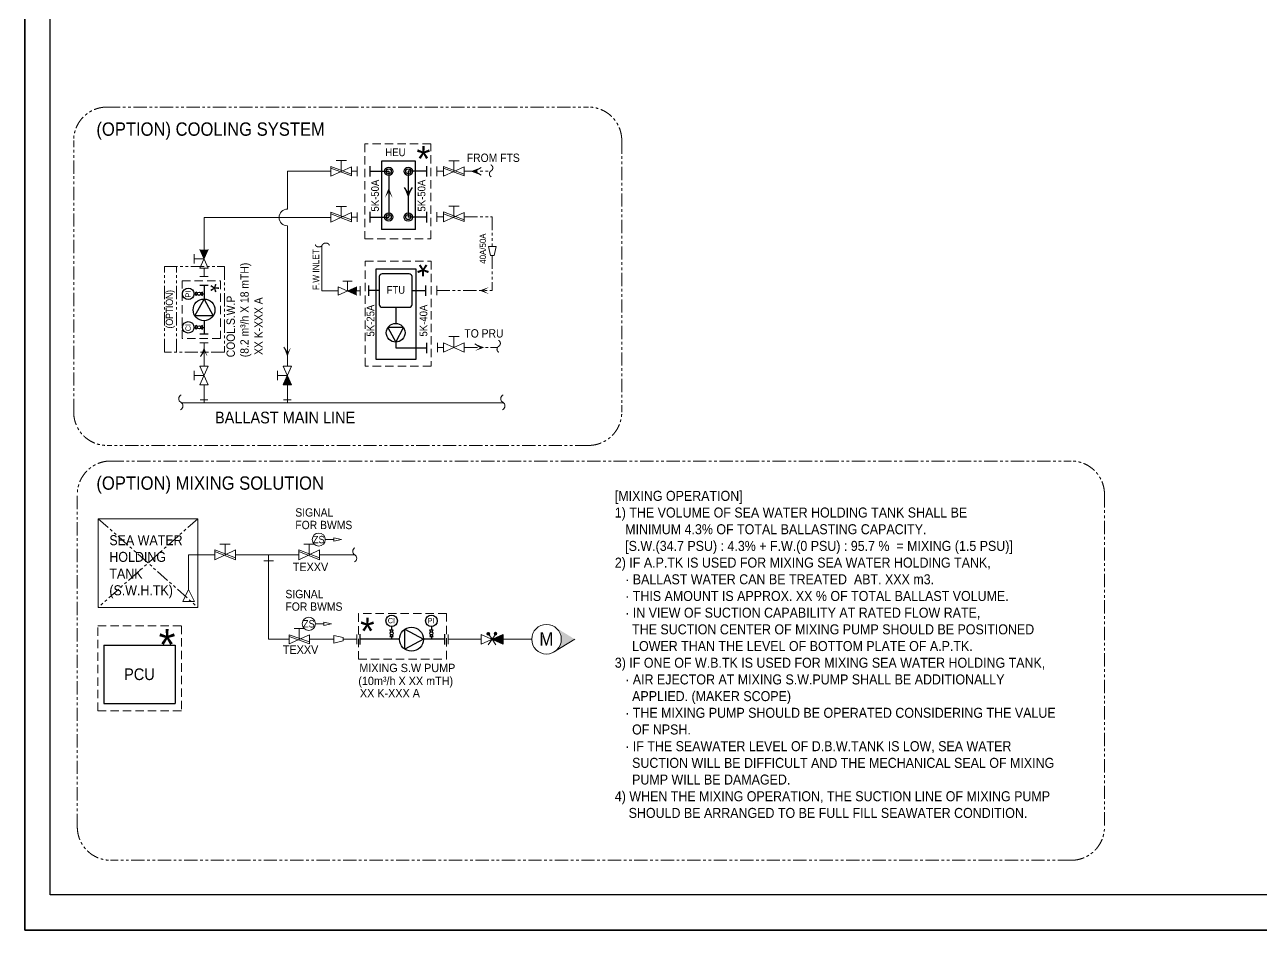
# Model space of a CAD drawing. Extents: x -1315200 to -1014507, y 2616811 to 2674779.
# Drawn here: x -1147124 to -1110050, y 2616811 to 2643946 of the extents above; entities that cross this region are included whole.
import ezdxf

# ---------------------------------------------------------------- set-up
doc = ezdxf.new("R2010")
doc.units = 0
doc.header["$LTSCALE"] = 25
doc.header["$MEASUREMENT"] = 0
for name, pattern in [('DASHED', [0.75, 0.5, -0.25]), ('HIDDEN', [0.375, 0.25, -0.125]), ('PHANTOM', [63.5, 31.75, -6.35, 6.35, -6.35, 6.35, -6.35]), ('PHANTOM2', [31.75, 15.875, -3.175, 3.175, -3.175, 3.175, -3.175])]:
    doc.linetypes.add(name, pattern=pattern)
doc.layers.get('0').update_dxf_attribs({"linetype": 'CONTINUOUS', "lineweight": 9})
doc.layers.add('0.1 Defpoints', color=7, linetype='CONTINUOUS', plot=False)
doc.layers.add('0.2 Dwg sheet', color=7, linetype='CONTINUOUS')
doc.layers.add('0.3 Text', color=7, linetype='CONTINUOUS')
for name, color, linetype, lineweight in [('0.4 Maker scope box', 3, 'HIDDEN', 9), ('0.5 Dim', 1, 'CONTINUOUS', 9), ('1.1 Y_Pipe', 7, 'CONTINUOUS', 13), ('1.5 M_Equip', 4, 'CONTINUOUS', 30), ('1.7 Signal', 6, 'ZIGZAG', 9), ('1.8 PRU Cooling', 253, 'PHANTOM', 9), ('1.9 Arrow', 1, 'CONTINUOUS', 9)]:
    doc.layers.add(name, color=color, linetype=linetype, lineweight=lineweight)
doc.styles.add('ARIAL', font='arial.ttf')
doc.styles.get("Standard").update_dxf_attribs({"font": '', "width": 0.95, "height": 250})
doc.styles.get('Standard').set_extended_font_data('Gulim')
doc.linetypes.add('ZIGZAG', pattern='A,0.0001,-0.2,[131,ltypeshp.shx,S=0.2,R=0,X=-0.2,Y=0],-0.4,[131,ltypeshp.shx,S=0.2,R=180,X=0.2,Y=0],-0.2', length=0.8001)

# ---------------------------------------------------------------- blocks, each defined once
blk = doc.blocks.new('양식 51-Q-02-08')
at = {"layer": '0.1 Defpoints'}
blk.add_lwpolyline([(-2677005, 1033560), (-2613196, 1033560), (-2613196, 988132), (-2677005, 988132)], close=True, dxfattribs=at)
at = {"layer": '0.2 Dwg sheet'}
blk.add_lwpolyline([(-2613953, 989196), (-2676245, 989196), (-2676245, 1032800), (-2613953, 1032800)], close=True, dxfattribs=at)

msp = doc.modelspace()

# ---------------------------------------------------------------- hatches: boundary and pattern name
at = {"layer": '1.1 Y_Pipe'}
for points in [[(-1141750.4, 2636927.1), (-1141625.4, 2637206.2), (-1141873.6, 2637207)], [(-1137446.7, 2635968.8), (-1137167.7, 2635843.8), (-1137166.8, 2636092)], [(-1132787.4, 2625676.5), (-1133113.4, 2625531.7), (-1132787.4, 2625387)]]:
    msp.add_hatch(color=256, dxfattribs=at).paths.add_polyline_path(points)
at = {"layer": '1.1 Y_Pipe', "linetype": 'Continuous', "ltscale": 30}
h = msp.add_hatch(dxfattribs=at)
h.set_pattern_fill('ANSI31', color=256)
h.set_pattern_definition([(45, (677645.5301, 2469137.62568), (-0.088388347648, 0.088388347648), [])])
h.paths.add_polyline_path([(-1139249.3, 2633432.1), (-1139250.2, 2633430.1), (-1139250.2, 2633152.6), (-1139126.1, 2633152.2)])
h.paths.add_polyline_path([(-1139250.2, 2633430.1), (-1139374.3, 2633153), (-1139250.2, 2633152.6)])
h = msp.add_hatch(dxfattribs=at)
h.set_pattern_fill('ANSI31', color=256, scale=0.7)
h.set_pattern_definition([(45, (-1177444.3333, 2395861.68561), (-0.061871843354, 0.061871843354), [])])
h.paths.add_polyline_path([(-1131227.1, 2625167.6, 0.5309324), (-1131235.5, 2625901.6), (-1130632.5, 2625531.7)])
at = {"layer": '1.5 M_Equip'}
h = msp.add_hatch(color=1, dxfattribs=at)
h.paths.add_polyline_path([(-1136210.4, 2639064.9), (-1136210.4, 2638937.3), (-1136327.9, 2638753.9)])
h.paths.add_polyline_path([(-1136210.4, 2639064.9), (-1136093, 2638753.9), (-1136210.4, 2638937.3)])
h = msp.add_hatch(color=1, dxfattribs=at)
h.paths.add_polyline_path([(-1135625.8, 2638754), (-1135625.8, 2638881.6), (-1135743.2, 2639064.9)])
h.paths.add_polyline_path([(-1135625.8, 2638754), (-1135508.4, 2639064.9), (-1135625.8, 2638881.6)])
at = {"layer": '1.9 Arrow'}
h = msp.add_hatch(color=256, dxfattribs=at)
h.paths.add_polyline_path([(-1133752.8, 2639553.6), (-1133625.3, 2639553.6), (-1133441.9, 2639436.1)])
h.paths.add_polyline_path([(-1133752.8, 2639553.6), (-1133441.9, 2639671), (-1133625.3, 2639553.6)])
h = msp.add_hatch(color=256, dxfattribs=at)
h.paths.add_polyline_path([(-1133485.3, 2635980.3), (-1133370.1, 2635980.3), (-1133204.7, 2636086.3)])
h.paths.add_polyline_path([(-1133485.3, 2635980.3), (-1133204.7, 2635874.3), (-1133370.1, 2635980.3)])
h = msp.add_hatch(color=256, dxfattribs=at)
h.paths.add_polyline_path([(-1141749.5, 2634280.7), (-1141749.5, 2634165.5), (-1141643.5, 2634000)])
h.paths.add_polyline_path([(-1141749.5, 2634280.7), (-1141855.5, 2634000), (-1141749.5, 2634165.5)])
h = msp.add_hatch(color=256, dxfattribs=at)
h.paths.add_polyline_path([(-1139250.2, 2634000.4), (-1139250.2, 2634115.5), (-1139144.2, 2634281)])
h.paths.add_polyline_path([(-1139250.2, 2634000.4), (-1139356.2, 2634281), (-1139250.2, 2634115.5)])
h = msp.add_hatch(color=256, dxfattribs=at)
h.paths.add_polyline_path([(-1133346, 2634275.2), (-1133461.1, 2634275.2), (-1133626.6, 2634169.2)])
h.paths.add_polyline_path([(-1133346, 2634275.2), (-1133626.6, 2634381.2), (-1133461.1, 2634275.2)])

# ---------------------------------------------------------------- linework, layer by layer
at = {"layer": '0.1 Defpoints', "color": 4, "linetype": 'ByBlock'}
msp.add_lwpolyline([(-1147124.5, 2616811.4), (-1083315.6, 2616811.4), (-1083315.6, 2662239.3), (-1147124.5, 2662239.3)], close=True, dxfattribs=at)
at = {"layer": '0.3 Text', "linetype": 'Continuous', "ltscale": 30}
msp.add_line((-1132787.4, 2625676.5), (-1132787.4, 2625387), dxfattribs=at)
at = {"layer": '0.4 Maker scope box', "linetype": 'DASHED', "lineweight": 15, "ltscale": 20}
for points in [[(-1134948.5, 2640381.3), (-1136927.8, 2640381.3), (-1136927.8, 2637534.4), (-1134948.5, 2637534.4)], [(-1136921.8, 2636859.9), (-1134942.6, 2636859.9), (-1134942.6, 2633711.6), (-1136921.9, 2633711.6)], [(-1144931.1, 2625935.3), (-1142429.1, 2625935.3), (-1142429.1, 2623386.5), (-1144931.1, 2623386.5)]]:
    msp.add_lwpolyline(points, close=True, dxfattribs=at)
at = {"layer": '0.4 Maker scope box', "linetype": 'DASHED', "lineweight": 15, "ltscale": 20, "elevation": 0}
for points in [[(-1142405.5, 2636272.2), (-1141255.8, 2636272.2), (-1141255.8, 2634543.8), (-1142405.5, 2634543.8)], [(-1134480, 2626299.1), (-1137118.5, 2626299.1), (-1137118.5, 2624937.6), (-1134480, 2624937.6)]]:
    msp.add_lwpolyline(points, close=True, dxfattribs=at)
at = {"layer": '0.5 Dim', "color": 152, "linetype": 'PHANTOM2', "true_color": 0x2776bb}
msp.add_line((-1142572.8, 2634138.6), (-1142572.8, 2636698.6), dxfattribs=at)
for points in [[(-1144656.5, 2641479.3), (-1130224.1, 2641479.3, -0.4142136), (-1129224.1, 2640479.3), (-1129224.1, 2632339.3, -0.4142136), (-1130224.1, 2631339.3), (-1144656.5, 2631339.3, -0.4142136), (-1145656.5, 2632339.3), (-1145656.5, 2640479.3, -0.4142136)], [(-1144548.2, 2630873.1), (-1115750.8, 2630873.1, -0.4142136), (-1114750.8, 2629873.1), (-1114750.8, 2619908, -0.4142136), (-1115750.8, 2618908), (-1144548.2, 2618908, -0.4142136), (-1145548.2, 2619908), (-1145548.2, 2629873.1, -0.4142136)]]:
    msp.add_lwpolyline(points, format="xyb", close=True, dxfattribs=at)
at = {"layer": '0.5 Dim', "color": 152, "linetype": 'PHANTOM2', "true_color": 0x2776bb, "elevation": 0}
msp.add_lwpolyline([(-1142937.8, 2634138.6), (-1142937.8, 2636698.6), (-1141137.8, 2636698.6), (-1141137.8, 2634138.6)], close=True, dxfattribs=at)
at = {"layer": '1.1 Y_Pipe'}
for p, q in [((-1137945.9, 2639405.5), (-1137945.9, 2639702.9)), ((-1137945.9, 2639702.9), (-1137326.5, 2639469.8)), ((-1137791.1, 2639873.6), (-1137481.4, 2639873.6)), ((-1137636.2, 2639543), (-1137636.2, 2639873.6)), ((-1137156.3, 2639410.3), (-1137156.3, 2639696.8)), ((-1134568.3, 2639404.9), (-1134568.3, 2639702.3)), ((-1134568.3, 2639702.3), (-1133948.9, 2639469.2)), ((-1134413.4, 2639873), (-1134103.8, 2639873)), ((-1134258.6, 2639542.4), (-1134258.6, 2639873)), ((-1137326.5, 2639691.7), (-1137945.9, 2639405.5)), ((-1137945.9, 2639649.8), (-1137326.5, 2639416.7)), ((-1137326.5, 2639416.7), (-1137326.5, 2639691.7)), ((-1137156.3, 2639553.6), (-1137326.5, 2639553.6)), ((-1133948.9, 2639691.1), (-1134568.3, 2639404.9)), ((-1134568.3, 2639649.2), (-1133948.9, 2639416.1)), ((-1133948.9, 2639416.1), (-1133948.9, 2639691.1)), ((-1137945.9, 2638032.3), (-1137945.9, 2638329.7)), ((-1137945.9, 2638329.7), (-1137326.5, 2638096.6)), ((-1137326.5, 2638318.5), (-1137945.9, 2638032.3)), ((-1137945.9, 2638276.6), (-1137326.5, 2638043.5)), ((-1137791.1, 2638500.4), (-1137481.4, 2638500.4)), ((-1137636.2, 2638169.8), (-1137636.2, 2638500.4)), ((-1137326.5, 2638043.5), (-1137326.5, 2638318.5)), ((-1137156.3, 2638037.1), (-1137156.3, 2638323.5)), ((-1134568.3, 2638038.6), (-1134568.3, 2638335.9)), ((-1134568.3, 2638335.9), (-1133948.9, 2638102.8)), ((-1133948.9, 2638324.7), (-1134568.3, 2638038.6)), ((-1134568.3, 2638282.8), (-1133948.9, 2638049.7)), ((-1134413.4, 2638506.7), (-1134103.7, 2638506.7)), ((-1134258.6, 2638176.1), (-1134258.6, 2638506.7)), ((-1133948.9, 2638049.7), (-1133948.9, 2638324.7)), ((-1141749.5, 2638170.2), (-1141749.5, 2636925.1)), ((-1137156.3, 2638180.3), (-1137326.5, 2638180.3)), ((-1141875.4, 2636648), (-1141625.4, 2637206.2)), ((-1141873.6, 2637207), (-1141627.2, 2636647.2)), ((-1132990.3, 2637304.4, 0), (-1133219.9, 2637304.4, 0)), ((-1133156.4, 2637030.1, 0), (-1133219.9, 2637304.4, 0)), ((-1132990.3, 2637304.4, 0), (-1133053.8, 2637030.1, 0)), ((-1142044.4, 2637067.8), (-1142045.3, 2636788.3)), ((-1141750.4, 2636927.1), (-1142044.8, 2636928.1)), ((-1133053.8, 2637030.1, 0), (-1133156.4, 2637030.1, 0)), ((-1141875.4, 2636648), (-1141627.2, 2636647.2)), ((-1141749.5, 2636647.6), (-1141749.4, 2636400.7)), ((-1137725.8, 2636093.8), (-1137726.7, 2635845.6)), ((-1137166.8, 2636092), (-1137726.7, 2635845.6)), ((-1137725.8, 2636093.8), (-1137167.7, 2635843.8)), ((-1137306, 2636262.7), (-1137585.5, 2636263.6)), ((-1137446.7, 2635968.8), (-1137445.8, 2636263.2)), ((-1137066.1, 2635829.8), (-1137066.1, 2636109.6)), ((-1134413.4, 2634605.8), (-1134103.7, 2634605.8)), ((-1134258.6, 2634275.2), (-1134258.6, 2634605.8)), ((-1134568.3, 2634412.7), (-1133948.9, 2634137.7)), ((-1133948.9, 2634412.7), (-1134568.3, 2634137.7)), ((-1134568.3, 2634137.7), (-1134568.3, 2634412.7)), ((-1133948.9, 2634137.7), (-1133948.9, 2634412.7)), ((-1142044.4, 2633575.7), (-1142045.3, 2633296.2)), ((-1141750.4, 2633435), (-1142044.8, 2633436)), ((-1141875.4, 2633155.9), (-1141625.4, 2633714.1)), ((-1141873.6, 2633714.9), (-1141627.2, 2633155.1)), ((-1141873.6, 2633714.9), (-1141625.4, 2633714.1)), ((-1139543.3, 2633572.8), (-1139544.2, 2633293.3)), ((-1139249.3, 2633432.1), (-1139543.7, 2633433.1)), ((-1139374.3, 2633153), (-1139124.3, 2633711.2)), ((-1139372.5, 2633712), (-1139126.1, 2633152.2)), ((-1139372.5, 2633712), (-1139124.3, 2633711.2)), ((-1141875.4, 2633155.9), (-1141627.2, 2633155.1)), ((-1141749.5, 2633155.5), (-1141749.5, 2632617.6)), ((-1139374.3, 2633153), (-1139126.1, 2633152.2)), ((-1141862, 2632704.2), (-1141637, 2632704.2)), ((-1139362.7, 2632704.2), (-1139137.7, 2632704.2)), ((-1141427.4, 2627913.6), (-1141427.4, 2628215.2)), ((-1141427.4, 2628215.2), (-1140808, 2627966.7)), ((-1141272.6, 2628377.3), (-1140962.9, 2628377.3)), ((-1141117.7, 2628037.9), (-1141117.7, 2628377.3)), ((-1140808, 2627913.6), (-1140808.1, 2628215.8)), ((-1138910.5, 2627914), (-1138910.5, 2628215.5)), ((-1138910.5, 2628215.5), (-1138291.1, 2627967.1)), ((-1138755.7, 2628377.7), (-1138446, 2628377.7)), ((-1138600.8, 2628038.2), (-1138600.8, 2628377.7)), ((-1138291.1, 2627914), (-1138291.1, 2628216.2)), ((-1141427.4, 2628162.1), (-1140808, 2627913.6)), ((-1139669.2, 2627884), (-1139959.4, 2627884)), ((-1139814.3, 2625532.4), (-1139814.3, 2628064.7)), ((-1138910.5, 2628162.4), (-1138291.1, 2627914)), ((-1139198.4, 2625397.4), (-1139198.4, 2625667.5)), ((-1138590.1, 2625667.5), (-1139198.4, 2625397.4)), ((-1139198.4, 2625667.5), (-1138590.1, 2625449.5)), ((-1139198.4, 2625615.3), (-1138590.1, 2625397.4)), ((-1139046.3, 2625852.8), (-1138742.2, 2625852.8)), ((-1138894.2, 2625532.4), (-1138894.2, 2625852.8)), ((-1138590.1, 2625397.4), (-1138590.1, 2625667.5)), ((-1137853.3, 2625417.6), (-1137853.3, 2625647.2)), ((-1137579.1, 2625583.7), (-1137853.3, 2625647.2)), ((-1137168.3, 2625677.5), (-1137168.3, 2625387.3)), ((-1134428.1, 2625676.9), (-1134428.1, 2625386.6)), ((-1133439.4, 2625387), (-1133439.4, 2625676.5)), ((-1133439.4, 2625676.5), (-1132787.4, 2625387)), ((-1132787.4, 2625676.5), (-1133439.4, 2625387)), ((-1133224.6, 2625737), (-1133267.8, 2625692.1)), ((-1133208.9, 2625733.3), (-1133263.5, 2625676.6)), ((-1133197.3, 2625725.4), (-1133255.2, 2625665.3)), ((-1133188.9, 2625714), (-1133243.5, 2625657.3)), ((-1133184.6, 2625698.5), (-1133227.9, 2625653.6)), ((-1133113.4, 2625531.7), (-1133202.5, 2625661)), ((-1133113.4, 2625531.7), (-1133024.3, 2625661)), ((-1133005.3, 2625740.7), (-1133048.6, 2625695.7)), ((-1132989.6, 2625736.9), (-1133044.3, 2625680.2)), ((-1132978, 2625729), (-1133035.9, 2625668.9)), ((-1132969.6, 2625717.7), (-1133024.3, 2625661)), ((-1132965.3, 2625702.1), (-1133008.6, 2625657.2)), ((-1139198.4, 2625532.4), (-1139814.3, 2625532.4)), ((-1137853.3, 2625532.4), (-1138590.1, 2625532.4)), ((-1137853.3, 2625417.6), (-1137579.1, 2625481.1)), ((-1137579.1, 2625481.1), (-1137579.1, 2625583.7)), ((-1137168.3, 2625532.4), (-1137579.1, 2625532.4)), ((-1134428.1, 2625531.7), (-1133439.4, 2625531.7)), ((-1133113.4, 2625531.7), (-1133226.2, 2625368.2)), ((-1133113.4, 2625531.7), (-1133000.6, 2625368.2)), ((-1132821.7, 2625531.7), (-1131922.5, 2625531.7))]:
    msp.add_line(p, q, dxfattribs=at)
at = {"layer": '1.1 Y_Pipe', "linetype": 'Continuous', "ltscale": 30}
for p, q in [((-1139250.2, 2638420.2), (-1139250.2, 2639554.2)), ((-1139250.2, 2639554.2), (-1137945.9, 2639554.2)), ((-1137945.9, 2638170.2), (-1141749.5, 2638170.2)), ((-1139250.2, 2633711.6), (-1139250.2, 2637920.2)), ((-1138211.7, 2635969.7), (-1138211.7, 2637331.4)), ((-1141870.1, 2636400.7), (-1141627, 2636400.7)), ((-1137726.2, 2635969.7), (-1138211.7, 2635969.7)), ((-1137066.1, 2635969.7), (-1137176.3, 2635969.7)), ((-1141870.4, 2634415.6), (-1141627.3, 2634415.5)), ((-1141749.5, 2633714.5), (-1141749.5, 2634415.5)), ((-1139250.2, 2632617.6), (-1139250.2, 2633152.6)), ((-1142424.5, 2632617.6), (-1132769.5, 2632617.6)), ((-1141427.4, 2627913.6), (-1140808.1, 2628215.8)), ((-1138910.5, 2627914), (-1138291.1, 2628216.2)), ((-1142212.6, 2627024.7), (-1142212.6, 2628064.7)), ((-1142212.6, 2628064.7), (-1141427.4, 2628064.7)), ((-1140808, 2628064.5), (-1138910.5, 2628064.7)), ((-1138291.1, 2628064.7), (-1137223, 2628064.7)), ((-1130632.5, 2625531.7), (-1131269.9, 2625141.4))]:
    msp.add_line(p, q, dxfattribs=at)
at = {"layer": '1.1 Y_Pipe', "ltscale": 30}
for p, q in [((-1144918.8, 2629144.7), (-1144918.8, 2626487.9)), ((-1141935.9, 2629144.7), (-1144918.8, 2629144.7)), ((-1141935.9, 2626487.9), (-1141935.9, 2629144.7)), ((-1142212.6, 2627024.7), (-1142388.6, 2626660.4)), ((-1142036.5, 2626660.4), (-1142212.6, 2627024.7)), ((-1144918.8, 2626487.9), (-1141935.9, 2626487.9)), ((-1142388.6, 2626660.4), (-1142036.5, 2626660.4))]:
    msp.add_line(p, q, dxfattribs=at)
at = {"layer": '1.1 Y_Pipe', "color": 1, "linetype": 'PHANTOM2'}
for p, q in [((-1141935.9, 2629144.7), (-1144918.8, 2626487.9)), ((-1144918.8, 2629144.7), (-1141935.9, 2626487.9))]:
    msp.add_line(p, q, dxfattribs=at)
at = {"layer": '1.1 Y_Pipe', "color": 0}
for centre in [(-1138308.7, 2628518.7), (-1138604.9, 2625993.9)]:
    msp.add_circle(centre, 196.8, dxfattribs=at)
at = {"layer": '1.1 Y_Pipe'}
for centre in [(-1133226.2, 2625695.3), (-1133007, 2625698.9)]:
    msp.add_circle(centre, 41.7, dxfattribs=at)
at = {"layer": '1.1 Y_Pipe', "linetype": 'Continuous', "ltscale": 30}
msp.add_circle((-1131479.5, 2625531.7), 443, dxfattribs=at)
msp.add_arc((-1139250.2, 2638170.2), 250, 90, 270, dxfattribs=at)
at = {"layer": '1.1 Y_Pipe', "linetype": 'Continuous', "ltscale": 0.5}
for centre, start, end in [((-1142380.1, 2632742), 117.05625, 239.75545), ((-1132725.1, 2632742), 117.05625, 239.75545), ((-1142508.5, 2632521.8), 297.05625, 59.75545), ((-1132853.5, 2632521.8), 297.05625, 59.75545)]:
    msp.add_arc(centre, 127.4, start, end, dxfattribs=at)
at = {"layer": '1.1 Y_Pipe'}
for centre, start, end in [((-1137169.8, 2628168.8), 117.05625, 239.75545), ((-1137291.2, 2627960.6), 297.05625, 59.75545)]:
    msp.add_arc(centre, 120.5, start, end, dxfattribs=at)
at = {"layer": '1.5 M_Equip', "color": 4}
for p, q in [((-1136765.2, 2639394.9), (-1136765.2, 2639712.3)), ((-1135409.1, 2639862.7), (-1136427.1, 2639862.7)), ((-1136427.1, 2639862.7), (-1136427.1, 2637805.9)), ((-1135409.1, 2637805.9), (-1135409.1, 2639862.7)), ((-1135071.1, 2639394.9), (-1135071.1, 2639712.3)), ((-1136765.2, 2639553.6), (-1136427.1, 2639553.6)), ((-1135071.1, 2639553.6), (-1135409.1, 2639553.6)), ((-1136765.2, 2638024.7), (-1136765.2, 2638342.1)), ((-1135071.1, 2638024.7), (-1135071.1, 2638342.1)), ((-1136765.2, 2638184.8), (-1136427.1, 2638184.8)), ((-1135071.1, 2638184.8), (-1135409.1, 2638184.8)), ((-1135409.1, 2637805.9), (-1136427.1, 2637805.9)), ((-1141870.1, 2636143.6), (-1141627, 2636143.6)), ((-1141748.6, 2636143.6), (-1141748.6, 2635727.2)), ((-1136811.6, 2635825.3), (-1136811.6, 2636135.3)), ((-1135097.4, 2635825.3), (-1135097.4, 2636135.3)), ((-1142020.4, 2635219.6), (-1141748.6, 2635727.2)), ((-1141748.6, 2635727.2), (-1141476.8, 2635219.6)), ((-1136493.3, 2635980.3), (-1136811.6, 2635980.3)), ((-1135512.6, 2635980.3), (-1135106.1, 2635980.3)), ((-1136002.9, 2635479), (-1136002.9, 2634998.5)), ((-1141476.8, 2635219.6), (-1142020.4, 2635219.6)), ((-1141748.6, 2635074.1), (-1141748.6, 2634682.9)), ((-1141870.1, 2634682.9), (-1141627, 2634682.9)), ((-1136237, 2634873.2), (-1136002.9, 2634436.1)), ((-1135768.9, 2634873.2), (-1136237, 2634873.2)), ((-1136002.9, 2634436.1), (-1135768.9, 2634873.2)), ((-1136002.9, 2634436.1), (-1136002.9, 2634262.8)), ((-1136002.9, 2634262.8), (-1135082.1, 2634262.8)), ((-1135073.4, 2634107.8), (-1135073.4, 2634417.8)), ((-1137068.5, 2625376.9), (-1137068.5, 2625686.6)), ((-1135728.4, 2625830.7), (-1135170, 2625531.7)), ((-1135728.4, 2625232.8), (-1135728.4, 2625830.7)), ((-1134530, 2625376.9), (-1134530, 2625686.6)), ((-1135888.5, 2625531.7), (-1137068.5, 2625531.7)), ((-1135170, 2625531.7), (-1135728.4, 2625232.8)), ((-1134530, 2625531.7), (-1135170, 2625531.7))]:
    msp.add_line(p, q, dxfattribs=at)
at = {"layer": '1.5 M_Equip', "color": 1}
for p, q in [((-1136765.2, 2639553.6), (-1136210.4, 2639553.6)), ((-1136210.4, 2639553.6), (-1136210.4, 2638184.8)), ((-1135071.1, 2639553.6), (-1135625.8, 2639553.6)), ((-1135625.8, 2639553.6), (-1135625.8, 2638183.4)), ((-1135743.2, 2639064.9), (-1135625.8, 2638881.6)), ((-1135508.4, 2639064.9), (-1135625.8, 2638881.6)), ((-1136765.2, 2638184.8), (-1136210.4, 2638184.8)), ((-1135071.1, 2638184.8), (-1135625.8, 2638184.8))]:
    msp.add_line(p, q, dxfattribs=at)
at = {"layer": '1.5 M_Equip'}
for p, q in [((-1142047.9, 2635883.7), (-1141997, 2635883.7)), ((-1141940.5, 2635905.6), (-1141997, 2635933.9)), ((-1141997, 2635833.5), (-1141997, 2635933.9)), ((-1141940.5, 2635861.8), (-1141997, 2635833.5)), ((-1141796.3, 2635933.9), (-1141852.8, 2635905.6)), ((-1141852.8, 2635861.8), (-1141796.3, 2635833.5)), ((-1141796.3, 2635833.5), (-1141796.3, 2635933.9)), ((-1141796.3, 2635883.7), (-1141748.6, 2635883.7)), ((-1142047.9, 2634878.5), (-1141997, 2634878.5)), ((-1141940.5, 2634900.4), (-1141997, 2634928.7)), ((-1141997, 2634828.3), (-1141997, 2634928.7)), ((-1141796.3, 2634928.7), (-1141852.8, 2634900.4)), ((-1141796.3, 2634828.3), (-1141796.3, 2634928.7)), ((-1141796.3, 2634878.5), (-1141748.6, 2634878.5)), ((-1141940.5, 2634856.6), (-1141997, 2634828.3)), ((-1141852.8, 2634856.6), (-1141796.3, 2634828.3)), ((-1136145.4, 2625753.6), (-1136173.7, 2625810.1)), ((-1136173.7, 2625810.1), (-1136073.4, 2625810.1)), ((-1136145.4, 2625665.9), (-1136173.7, 2625609.4)), ((-1136173.7, 2625609.4), (-1136073.4, 2625609.4)), ((-1136123.5, 2625911.1), (-1136123.5, 2625810.1)), ((-1136123.5, 2625609.4), (-1136123.5, 2625531.7)), ((-1136101.6, 2625753.6), (-1136073.4, 2625810.1)), ((-1136073.4, 2625609.4), (-1136101.6, 2625665.9)), ((-1134954.5, 2625753.6), (-1134982.7, 2625810.1)), ((-1134982.7, 2625810.1), (-1134882.4, 2625810.1)), ((-1134954.5, 2625665.9), (-1134982.7, 2625609.4)), ((-1134982.7, 2625609.4), (-1134882.4, 2625609.4)), ((-1134932.5, 2625911.1), (-1134932.5, 2625810.1)), ((-1134932.5, 2625609.4), (-1134932.5, 2625531.7)), ((-1134910.6, 2625753.6), (-1134882.4, 2625810.1)), ((-1134882.4, 2625609.4), (-1134910.6, 2625665.9)), ((-1144757, 2625354.2), (-1144757, 2623607.6)), ((-1144757, 2625354.2), (-1142614.1, 2625354.2)), ((-1142614.1, 2625354.2), (-1142614.1, 2623607.6)), ((-1144757, 2623607.6), (-1142614.1, 2623607.6))]:
    msp.add_line(p, q, dxfattribs=at)
at = {"layer": '1.5 M_Equip', "color": 4}
msp.add_lwpolyline([(-1136583, 2636628.5), (-1135394.6, 2636628.5), (-1135394.6, 2633910.9), (-1136583, 2633910.9)], close=True, dxfattribs=at)
msp.add_lwpolyline([(-1135597.1, 2636481.6), (-1136408.8, 2636481.6, 0.4142136), (-1136493.3, 2636397.1), (-1136493.3, 2635563.5, 0.4142136), (-1136408.8, 2635479), (-1135597.1, 2635479, 0.4142136), (-1135512.6, 2635563.5), (-1135512.6, 2636397.1, 0.4142136)], format="xyb", close=True, dxfattribs=at)
at = {"layer": '1.5 M_Equip', "color": 1}
for centre, radius in [((-1136210.4, 2639553.6), 125), ((-1136210.4, 2639553.6), 75), ((-1135625.8, 2639553.6), 125), ((-1135625.8, 2639553.6), 75), ((-1136210.4, 2638184.8), 125), ((-1136210.4, 2638184.8), 75), ((-1135625.8, 2638183.4), 125), ((-1135625.8, 2638183.4), 75)]:
    msp.add_circle(centre, radius, dxfattribs=at)
at = {"layer": '1.5 M_Equip'}
for centre, radius in [((-1142220.6, 2635883.7), 172.7), ((-1141896.6, 2635883.7), 49), ((-1142220.6, 2634878.5), 172.7), ((-1141896.6, 2634878.5), 49), ((-1136123.5, 2626083.8), 172.7), ((-1134932.5, 2626083.8), 172.7), ((-1136123.5, 2625709.8), 49), ((-1134932.6, 2625709.8), 49)]:
    msp.add_circle(centre, radius, dxfattribs=at)
at = {"layer": '1.5 M_Equip', "color": 4}
for centre, radius in [((-1141748.6, 2635400.6), 326.6), ((-1136002.9, 2634717.3), 281.2), ((-1135529.3, 2625531.7), 359.2)]:
    msp.add_circle(centre, radius, dxfattribs=at)
at = {"layer": '1.7 Signal', "linetype": 'ZIGZAG', "ltscale": 5}
for p, q in [((-1138111.9, 2628518.7), (-1137855.7, 2628518.7)), ((-1138408.1, 2625993.9), (-1138151.9, 2625993.9))]:
    msp.add_line(p, q, dxfattribs=at)
at = {"layer": '1.8 PRU Cooling', "linetype": 'PHANTOM', "ltscale": 0.5}
for p, q in [((-1134772, 2639410.3), (-1134772, 2639696.8)), ((-1134772, 2639553.6), (-1134568.3, 2639553.6)), ((-1133948.9, 2639553.6), (-1133159.5, 2639553.6)), ((-1134772, 2638044), (-1134772, 2638330.5)), ((-1134772, 2638187.2), (-1134568.3, 2638187.2)), ((-1133948.9, 2638187.2), (-1133105.1, 2638187.2, 0)), ((-1133105.1, 2638187.2, 0), (-1133105.1, 2637304.4, 0)), ((-1133105.1, 2637030.1, 0), (-1133105.1, 2635980.3, 0)), ((-1134771.2, 2635840.4), (-1134771.2, 2636120.2)), ((-1134771.2, 2635980.3), (-1133105.1, 2635980.3, 0)), ((-1134749.6, 2634135.3), (-1134749.6, 2634415.1)), ((-1134749.6, 2634275.2), (-1134568.3, 2634275.2)), ((-1133948.9, 2634275.2), (-1132949.5, 2634275.2))]:
    msp.add_line(p, q, dxfattribs=at)
for centre, radius, start, end in [((-1133192.2, 2639655.6), 102, 300.24455, 62.94375), ((-1133089.5, 2639479.4), 102, 120.24455, 242.94375), ((-1138305.8, 2637406.7), 120.5, 207.05625, 329.75545), ((-1138097.6, 2637285.3), 120.5, 27.05625, 149.75545), ((-1132862.9, 2634221.3), 102, 120.24455, 242.94375), ((-1132965.6, 2634397.5), 102, 300.24455, 62.94375)]:
    msp.add_arc(centre, radius, start, end, dxfattribs=at)
at = {"layer": '1.9 Arrow'}
for p, q in [((-1133441.9, 2639671), (-1133625.3, 2639553.6)), ((-1133441.9, 2639436.1), (-1133625.3, 2639553.6)), ((-1141855.5, 2634000), (-1141749.5, 2634165.5)), ((-1139356.2, 2634281), (-1139250.2, 2634115.5)), ((-1133626.6, 2634381.2), (-1133461.1, 2634275.2)), ((-1137855.7, 2628568.8), (-1137855.7, 2628468.7)), ((-1137628.6, 2628518.7), (-1137855.7, 2628568.8)), ((-1137855.7, 2628468.7), (-1137628.6, 2628518.7)), ((-1138151.9, 2626043.9), (-1138151.9, 2625943.8)), ((-1137924.8, 2625993.9), (-1138151.9, 2626043.9)), ((-1138151.9, 2625943.8), (-1137924.8, 2625993.9))]:
    msp.add_line(p, q, dxfattribs=at)

# ---------------------------------------------------------------- block references
at = {"color": 217, "linetype": 'Continuous', "true_color": 0x93278f}
msp.add_blockref('양식 51-Q-02-08', (1529880.5, 1628679.3), dxfattribs=at)

# ---------------------------------------------------------------- texts
at = {"layer": '0.3 Text', "linetype": 'Continuous', "width": 0.95}
for s, p in [('FROM FTS ', (-1133869.8, 2639834.9)), ('TO PRU ', (-1133942.7, 2634572.3))]:
    msp.add_text(s, height=250, dxfattribs=at).set_placement(p)
for s, height, p in [('5K-50A', 230.47, (-1136507, 2638347.3, -934.9)), ('5K-50A', 230.47, (-1135112, 2638347.3, -934.9)), ('(8.2 m³/h X 18 mTH)', 250, (-1140409.7, 2633983.6, 0)), ('COOL.S.W.P', 250, (-1140824.2, 2633980.7, 0)), ('5K-25A', 230.47, (-1136642, 2634602.3, -934.9)), ('5K-40A', 230.47, (-1135054.9, 2634602.3, -934.9))]:
    msp.add_text(s, height=height, rotation=90, dxfattribs=at).set_placement(p)
at = {"layer": '0.3 Text', "width": 0.95}
for s, height, rotation, p in [('40A/50A', 190.07, 90.00011, (-1133294, 2636784.9, 0)), ('F.W INLET', 200, 90, (-1138295.1, 2635993.9))]:
    msp.add_text(s, height=height, rotation=rotation, dxfattribs=at).set_placement(p)
at = {"layer": '0.3 Text', "width": 0.99}
for s, p in [('TEXXV', (-1139087.1, 2627572.6)), ('TEXXV', (-1139384, 2625094.6)), ('MIXING S.W PUMP', (-1137092.9, 2624547.6)), ('(10m³/h X XX mTH)', (-1137122.7, 2624159.3)), ('XX K-XXX A', (-1137075, 2623791))]:
    msp.add_text(s, height=250, dxfattribs=at).set_placement(p)
at = {"layer": '0.3 Text', "linetype": 'ByBlock', "attachment_point": 5, "line_spacing_factor": 0.9}
for s, insert, char_height, width in [('\\pxqc;    HEU ', (-1136168.5, 2640122), 230.472, 1518.668), ('\\pxqc;FTU', (-1135997.8, 2635998.9), 230.47, 1625.22)]:
    msp.add_mtext(s, dxfattribs=dict(at, insert=insert, char_height=char_height, width=width))
at = {"layer": '0.3 Text', "insert": (-1142755.3, 2635418.6), "char_height": 217.088, "width": 2560, "attachment_point": 5, "rotation": 90, "line_spacing_factor": 0.9}
msp.add_mtext('{\\T0.95;(OPTION) }', dxfattribs=at)
at = {"layer": '0.3 Text', "char_height": 158.4, "attachment_point": 5, "rotation": 90}
for s, insert in [('PI', (-1142225.8, 2635876.9)), ('CI', (-1142225.8, 2634871.7))]:
    msp.add_mtext(s, dxfattribs=dict(at, insert=insert))
at = {"layer": '0.3 Text', "linetype": 'Continuous', "insert": (-1140239.5, 2634050.3), "char_height": 250, "width": 1912.65, "attachment_point": 1, "rotation": 90}
msp.add_mtext('XX K-XXX A', dxfattribs=at)
at = {"layer": '0.3 Text', "linetype": 'Continuous', "ltscale": 30, "insert": (-1142724.5, 2632350.5), "char_height": 350, "attachment_point": 1}
msp.add_mtext_dynamic_manual_height_columns('\\pxqc;BALLAST MAIN LINE', width=6815.001, gutter_width=1000, heights=[0], dxfattribs=at)
at = {"layer": '0.3 Text', "color": 2, "insert": (-1129431.8, 2629979.1), "char_height": 300, "width": 14453.772, "attachment_point": 1}
msp.add_mtext('{\\C6;\\c16722431;[MIXING OPERATION]\\P\\C256;1) THE VOLUME OF SEA WATER HOLDING TANK SHALL BE \\P   MINIMUM 4.3% OF TOTAL BALLASTING CAPACITY.   \\P   [S.W.(34.7 PSU) : 4.3% + F.W.(0 PSU) : 95.7 %  = MIXING (1.5 PSU)]\\C6;\\c16722431;\\P2) IF A.P.TK\\C256; IS USED FOR MIXING SEA WATER HOLDING TANK, \\P   · BALLAST WATER CAN BE TREATED  \\C6;\\c16722431;ABT. XXX m3.\\P\\C256;   · THIS AMOUNT IS\\C6;\\c16722431; APPROX. XX %\\C256; OF TOTAL BALLAST VOLUME.\\P   · IN VIEW OF SUCTION CAPABILITY AT RATED FLOW RATE, \\P     THE SUCTION CENTER OF MIXING PUMP SHOULD BE POSITIONED \\P     LOWER THAN THE LEVEL OF BOTTOM PLATE OF A.P.TK.\\P\\C6;\\c16722431;3) IF ONE OF W.B.TK \\C256;IS USED FOR MIXING SEA WATER HOLDING TANK, \\P   · AIR EJECTOR AT MIXING S.W.PUMP SHALL BE ADDITIONALLY \\P     APPLIED. (MAKER SCOPE)\\P   · THE MIXING PUMP SHOULD BE OPERATED CONSIDERING THE VALUE\\P     OF NPSH. \\P   · IF THE SEAWATER LEVEL OF D.B.W.TANK IS LOW, SEA WATER \\P     SUCTION WILL BE DIFFICULT AND THE MECHANICAL SEAL OF MIXING\\P     PUMP WILL BE DAMAGED.\\P\\C3;4) WHEN THE MIXING OPERATION, THE SUCTION LINE OF MIXING PUMP\\P    SHOULD BE ARRANGED TO BE FULL FILL SEAWATER CONDITION.}', dxfattribs=at)
at = {"layer": '0.3 Text', "color": 3, "char_height": 250, "width": 1915.049, "attachment_point": 5, "line_spacing_factor": 0.9}
for insert in [(-1138054, 2629141.8), (-1138350.2, 2626696.9)]:
    msp.add_mtext('\\pxql;SIGNAL\\PFOR BWMS', dxfattribs=dict(at, insert=insert))
at = {"layer": '0.3 Text', "attachment_point": 5, "line_spacing_factor": 0.9}
for s, insert, char_height, width in [('\\pxqc;ZS', (-1138309.4, 2628517.9), 220, 219.124), ('\\pxqc;ZS', (-1138605.6, 2625993), 220, 219.124), ('\\pxqc;PCU', (-1143685.5, 2624480.9), 350, 2142.819)]:
    msp.add_mtext(s, dxfattribs=dict(at, insert=insert, char_height=char_height, width=width))
at = {"layer": '0.3 Text', "char_height": 158.4, "attachment_point": 5}
for s, insert in [('CI', (-1136130.3, 2626089)), ('PI', (-1134939.3, 2626089))]:
    msp.add_mtext(s, dxfattribs=dict(at, insert=insert))
at = {"layer": '0.4 Maker scope box', "style": 'ARIAL'}
for height, rotation, p in [(769, 0.00011, (-1135378.9, 2639546.7)), (699.8, 180, (-1134991.2, 2637107.4))]:
    msp.add_text('*', height=height, rotation=rotation, dxfattribs=at).set_placement(p)
at = {"layer": '0.4 Maker scope box', "linetype": 'DASHED', "lineweight": 15, "ltscale": 20, "style": 'ARIAL'}
msp.add_text('*', height=500, rotation=270, dxfattribs=at).set_placement((-1141804.2, 2636190.7))
at = {"layer": '0.4 Maker scope box', "style": 'ARIAL'}
msp.add_text('*', height=800, dxfattribs=at).set_placement((-1137068.5, 2625376.9))
at = {"layer": '0.4 Maker scope box', "linetype": 'DASHED', "lineweight": 15, "ltscale": 20, "style": 'ARIAL'}
msp.add_text('*', height=932.7, dxfattribs=at).set_placement((-1143110.2, 2624904.4))
at = {"layer": '0.5 Dim', "color": 152, "linetype": 'PHANTOM2', "true_color": 0x2776bb, "width": 0.95}
for s, p in [('(OPTION) COOLING SYSTEM', (-1144975.6, 2640619)), ('(OPTION) MIXING SOLUTION', (-1144975.6, 2630012.7))]:
    msp.add_text(s, height=400, dxfattribs=at).set_placement(p)
at = {"layer": '1.1 Y_Pipe', "linetype": 'Continuous', "ltscale": 30, "width": 0.95}
msp.add_text('M', height=400, dxfattribs=at).set_placement((-1131692.1, 2625340.1))
at = {"layer": '1.1 Y_Pipe', "linetype": 'Continuous', "ltscale": 30, "insert": (-1144587.1, 2628650.4), "char_height": 300, "attachment_point": 1}
msp.add_mtext_dynamic_manual_height_columns('SEA WATER\\PHOLDING \\PTANK\\P(S.W.H.TK)', width=3247.511, gutter_width=1200, heights=[0], dxfattribs=at)

doc.saveas('drawing.dxf')
